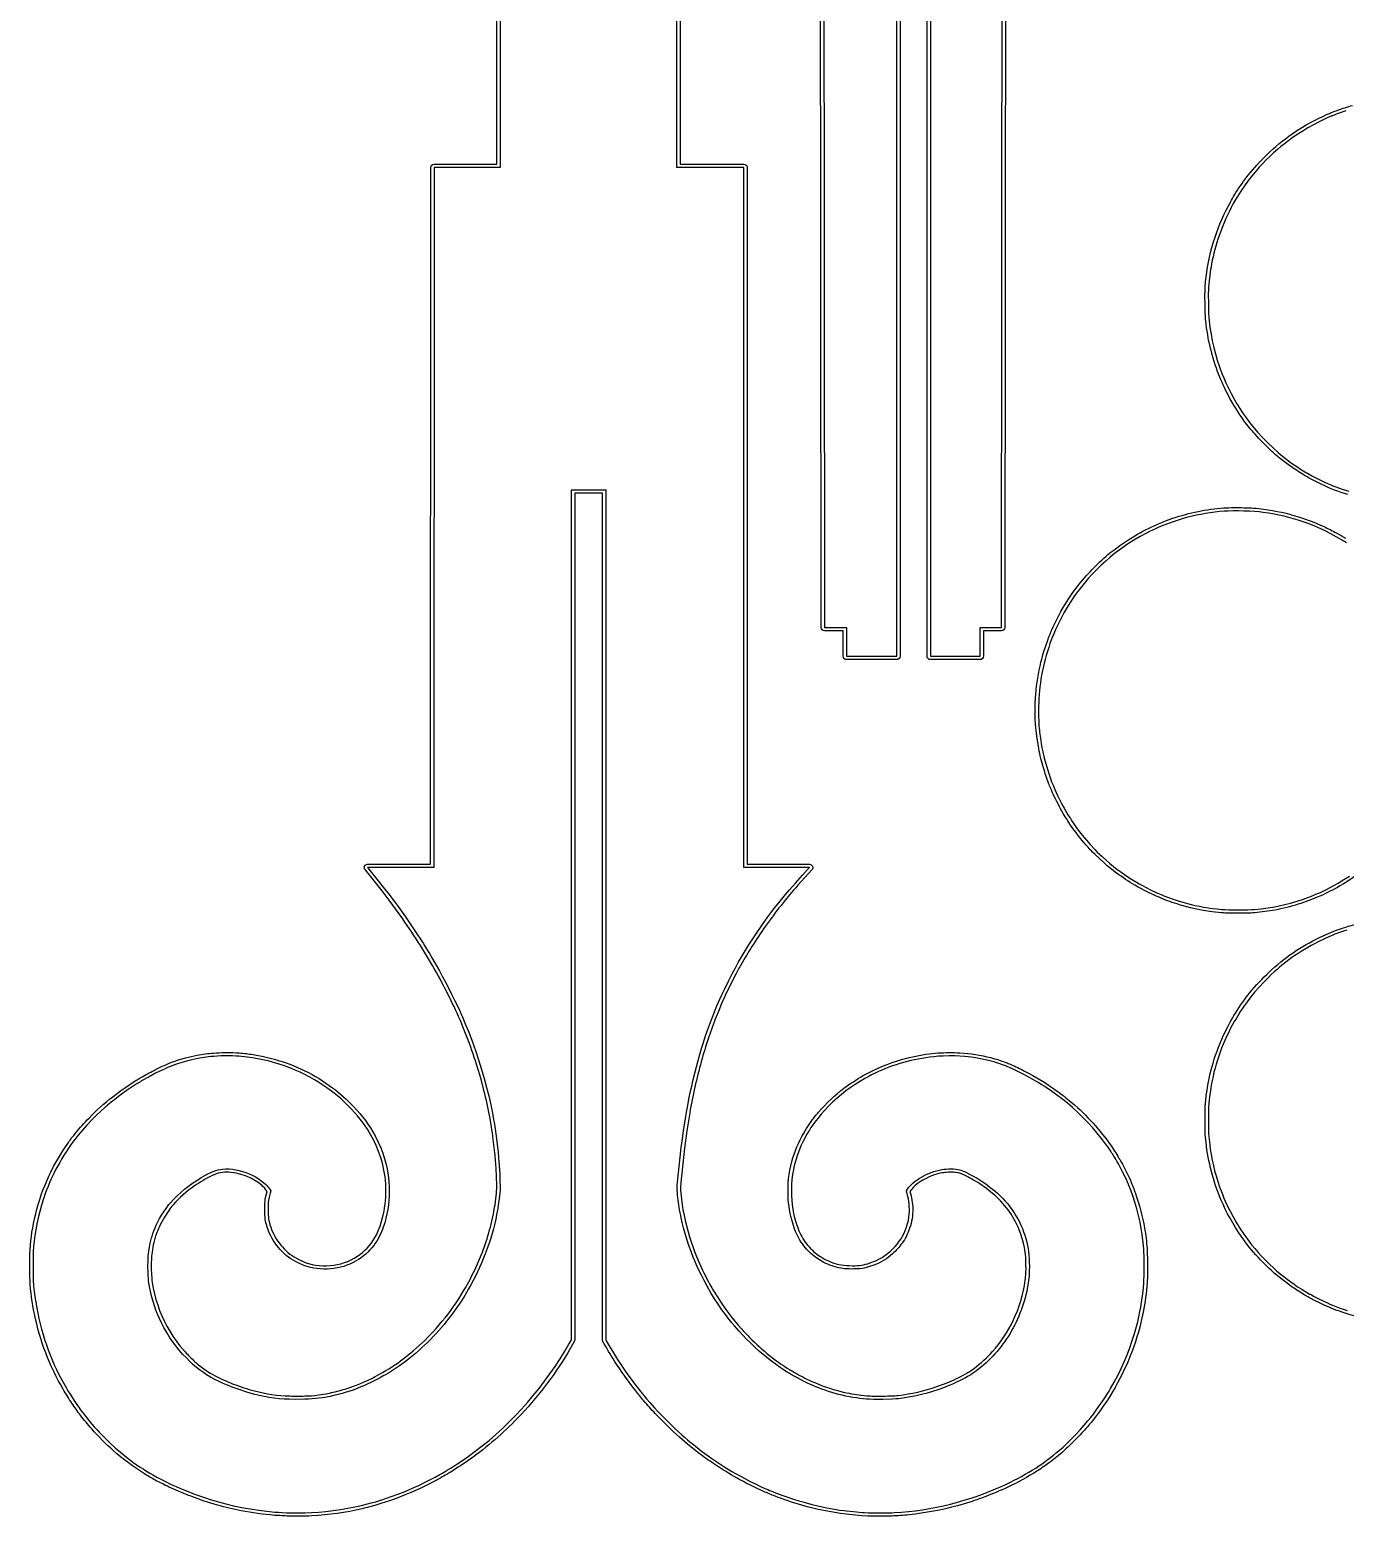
# Model space of a CAD drawing. Extents: x 9 to 989, y 29 to 689.
# Drawn here: x 9.4 to 305.1, y 28.6 to 362.7 of the extents above; entities that cross this region are included whole.
import ezdxf

# ---------------------------------------------------------------- set-up
doc = ezdxf.new("R2010")
doc.units = 0
doc.layers.add('Nível Padrão', color=1, linetype='CONTINUOUS')
doc.layers.add('Preview Toolpath Layer', color=1, linetype='CONTINUOUS')

msp = doc.modelspace()

# ---------------------------------------------------------------- linework, layer by layer
at = {"layer": 'Nível Padrão'}
for points in [[(187.93, 385.73), (188.09, 228.41), (189.97, 228.41), (193.02, 228.41), (193.02, 225.41), (193.02, 221.91), (204.3, 221.91), (204.3, 458.45)], [(211.88, 458.45), (211.88, 221.91), (223.03, 221.91), (223.03, 225.41), (223.03, 228.41), (226.08, 228.41), (227.86, 228.41), (228.02, 385.76)], [(115.18, 408.95), (115.18, 331.78), (107.65, 331.78), (100.31, 331.78), (100.21, 174.47), (100.11, 174.47), (92.74, 174.45), (85.36, 174.43), (85.65, 174.07), (87.45, 171.83), (89.19, 169.66), (90.2, 168.34), (90.8, 167.56), (91.3, 166.88), (92.19, 165.66), (93.09, 164.43), (93.88, 163.32), (94.77, 162.02), (95.98, 160.2), (97.67, 157.68), (97.9, 157.32), (97.99, 157.15), (98.1, 156.95), (98.36, 156.54), (98.96, 155.59), (99.27, 155.08), (99.94, 153.94), (100.8, 152.46), (101.49, 151.24), (102.15, 150.04), (102.82, 148.81), (103.33, 147.81), (104.16, 146.15), (104.99, 144.49), (105.47, 143.48), (105.99, 142.36), (106.38, 141.49), (106.58, 141.01), (107.32, 139.32), (108.08, 137.44), (108.84, 135.43), (109.59, 133.33), (110.31, 131.2), (110.98, 129.07), (111.59, 126.99), (112.12, 125.02), (112.59, 123.1), (113.04, 121.09), (113.42, 119.24), (113.69, 117.78), (113.87, 116.73), (114.04, 115.71), (114.37, 113.42), (114.71, 110.38), (114.82, 109.21), (114.89, 108.26), (114.93, 107.6), (114.97, 107.27), (115.02, 106.65), (115.07, 105.37), (115.12, 103.89), (115.14, 102.71), (115.13, 101.99), (115.09, 101.32), (115.01, 100.54), (114.88, 99.5), (114.74, 98.47), (114.57, 97.44), (114.37, 96.42), (114.15, 95.39), (113.87, 94.12), (113.65, 93.21), (113.36, 92.2), (113.03, 91.11), (112.66, 89.97), (112.25, 88.8), (111.82, 87.62), (111.37, 86.47), (110.91, 85.36), (110.53, 84.51), (110.09, 83.58), (109.6, 82.6), (109.09, 81.6), (108.58, 80.62), (108.07, 79.71), (107.6, 78.89), (107.18, 78.2), (106.46, 77.06), (105.93, 76.26), (104.83, 74.69), (104.27, 73.93), (103.7, 73.19), (103.13, 72.46), (102.54, 71.74), (101.95, 71.04), (101.35, 70.35), (100.74, 69.67), (100.11, 69.01), (99.48, 68.35), (98.83, 67.7), (98.17, 67.07), (97.49, 66.44), (96.81, 65.82), (96.1, 65.21), (95.03, 64.33), (93.77, 63.35), (92.5, 62.43), (91.43, 61.69), (90.02, 60.81), (89.23, 60.34), (89.04, 60.24), (88.65, 60.01), (88.25, 59.78), (87.7, 59.49), (86.35, 58.81), (84.93, 58.15), (84.31, 57.88), (83.81, 57.67), (82.63, 57.2), (82.09, 56.99), (81.38, 56.75), (80.56, 56.5), (79.66, 56.24), (78.72, 55.99), (77.8, 55.77), (76.93, 55.57), (76.15, 55.42), (75.22, 55.26), (74.4, 55.14), (73.63, 55.05), (72.88, 54.98), (72.09, 54.93), (71.24, 54.9), (69.12, 54.88), (67.82, 54.9), (66.61, 54.95), (65.46, 55.03), (64.35, 55.15), (63.24, 55.31), (62.12, 55.52), (60.96, 55.77), (59.72, 56.08), (58.98, 56.28), (58.17, 56.52), (56.47, 57.07), (54.88, 57.64), (54.21, 57.9), (53.67, 58.13), (52.87, 58.48), (52.01, 58.87), (51.01, 59.37), (50.01, 59.91), (49.17, 60.4), (48.43, 60.92), (47.54, 61.56), (46.86, 62.07), (46.5, 62.37), (46.02, 62.81), (45.4, 63.4), (44.61, 64.19), (43.75, 65.08), (42.96, 65.98), (42.21, 66.91), (41.5, 67.86), (40.84, 68.85), (40.19, 69.9), (39.57, 71.02), (38.96, 72.21), (38.54, 73.1), (38.15, 74.02), (37.78, 74.95), (37.44, 75.91), (37.14, 76.88), (36.86, 77.87), (36.62, 78.86), (36.41, 79.85), (36.2, 81.03), (36.13, 81.59), (36.07, 82.15), (36.03, 82.73), (36, 83.35), (35.98, 84.81), (35.99, 86.12), (36.04, 87.16), (36.14, 88.09), (36.3, 89.08), (36.48, 89.97), (36.56, 90.31), (36.79, 91.16), (36.99, 91.83), (37.11, 92.2), (37.33, 92.79), (37.6, 93.46), (37.85, 94.05), (38.21, 94.8), (38.61, 95.53), (39.05, 96.27), (39.55, 97.04), (40.05, 97.79), (40.4, 98.27), (40.7, 98.66), (41.06, 99.09), (41.79, 99.89), (42.55, 100.66), (43.35, 101.4), (44.19, 102.12), (45.07, 102.81), (45.99, 103.47), (46.96, 104.11), (47.96, 104.73), (48.75, 105.18), (49.45, 105.56), (50.09, 105.87), (50.67, 106.12), (51.22, 106.32), (51.74, 106.48), (52.25, 106.58), (52.76, 106.66), (53.47, 106.7), (54.2, 106.69), (54.95, 106.63), (55.7, 106.51), (56.47, 106.35), (57.23, 106.14), (57.98, 105.89), (58.72, 105.6), (59.44, 105.27), (60.13, 104.91), (60.78, 104.52), (61.39, 104.1), (61.96, 103.65), (62.47, 103.18), (62.7, 102.94), (62.92, 102.69), (63.12, 102.44), (63.3, 102.19), (63.6, 101.74), (63.44, 101.21), (63.21, 100.36), (63.13, 99.98), (63.07, 99.6), (63.03, 99.2), (63, 98.75), (62.98, 97.63), (63.01, 96.42), (63.04, 95.94), (63.09, 95.49), (63.17, 95.07), (63.27, 94.63), (63.41, 94.15), (63.58, 93.61), (63.78, 93.06), (63.99, 92.53), (64.24, 92.01), (64.51, 91.5), (64.8, 91), (65.12, 90.51), (65.46, 90.04), (65.82, 89.58), (66.2, 89.14), (66.6, 88.72), (67.02, 88.31), (67.45, 87.93), (67.91, 87.56), (68.38, 87.22), (68.86, 86.9), (69.36, 86.6), (70.01, 86.25), (70.58, 86), (71.32, 85.69), (72.09, 85.44), (72.87, 85.23), (73.67, 85.07), (74.48, 84.97), (75.29, 84.91), (76.11, 84.91), (76.93, 84.95), (77.74, 85.04), (78.55, 85.19), (79.34, 85.38), (80.13, 85.62), (80.89, 85.91), (81.63, 86.24), (82.35, 86.63), (83.05, 87.06), (83.64, 87.48), (84.21, 87.92), (84.74, 88.39), (85.23, 88.88), (85.7, 89.39), (86.14, 89.93), (86.54, 90.5), (86.92, 91.1), (87.27, 91.74), (87.6, 92.4), (87.9, 93.11), (88.17, 93.85), (88.42, 94.62), (88.65, 95.44), (88.86, 96.31), (89.05, 97.21), (89.18, 97.97), (89.29, 98.74), (89.37, 99.5), (89.43, 100.27), (89.47, 101.05), (89.48, 101.82), (89.46, 102.59), (89.42, 103.36), (89.36, 104.14), (89.27, 104.91), (89.16, 105.67), (89.03, 106.44), (88.87, 107.2), (88.68, 107.95), (88.47, 108.7), (88.24, 109.44), (88.04, 110.01), (87.8, 110.63), (87.25, 111.96), (86.65, 113.23), (86.36, 113.78), (86.1, 114.26), (85.77, 114.82), (85.3, 115.6), (84.8, 116.36), (84.26, 117.11), (83.69, 117.86), (83.08, 118.61), (82.41, 119.37), (81.7, 120.13), (80.94, 120.92), (80.14, 121.69), (79.38, 122.41), (78.62, 123.08), (77.85, 123.71), (77.05, 124.32), (76.21, 124.93), (75.31, 125.54), (74.33, 126.18), (73.41, 126.73), (72.36, 127.32), (71.26, 127.9), (70.18, 128.42), (69.06, 128.92), (67.89, 129.4), (66.68, 129.84), (65.45, 130.25), (64.21, 130.62), (62.98, 130.95), (61.78, 131.23), (60.61, 131.46), (59.47, 131.67), (58.27, 131.82), (56.42, 132.01), (55.77, 132.05), (55, 132.08), (54.16, 132.09), (53.28, 132.09), (52.39, 132.07), (51.54, 132.03), (50.77, 131.99), (50.11, 131.93), (48.59, 131.73), (47.17, 131.5), (45.86, 131.24), (44.65, 130.94), (43.87, 130.71), (42.87, 130.4), (41.95, 130.09), (41.39, 129.89), (40.38, 129.46), (39.84, 129.22), (39.18, 128.91), (37.69, 128.18), (36.24, 127.41), (35.63, 127.08), (35.15, 126.8), (34.85, 126.62), (34.7, 126.55), (34.56, 126.47), (34.28, 126.29), (34.01, 126.11), (33.86, 126.04), (33.76, 125.99), (33.58, 125.88), (31.96, 124.81), (31.11, 124.23), (30.24, 123.62), (29.37, 122.98), (28.5, 122.32), (27.67, 121.66), (26.87, 121), (26.12, 120.36), (25.43, 119.74), (24.35, 118.7), (23.28, 117.61), (22.23, 116.5), (21.24, 115.38), (20.31, 114.29), (19.47, 113.23), (18.73, 112.23), (18.11, 111.32), (17.47, 110.33), (17.02, 109.63), (16.57, 108.9), (16.13, 108.15), (15.69, 107.37), (15.3, 106.63), (14.79, 105.63), (14.36, 104.74), (14.17, 104.33), (13.93, 103.76), (13.45, 102.62), (12.97, 101.36), (12.5, 99.99), (12.06, 98.57), (11.65, 97.12), (11.29, 95.68), (10.99, 94.29), (10.75, 92.98), (10.56, 91.73), (10.41, 90.51), (10.28, 89.27), (10.2, 88.05), (10.16, 86.64), (10.15, 84.85), (10.16, 83.06), (10.2, 81.65), (10.28, 80.43), (10.41, 79.19), (10.57, 77.95), (10.75, 76.71), (10.96, 75.48), (11.19, 74.26), (11.46, 73.05), (11.74, 71.85), (12.05, 70.66), (12.39, 69.48), (12.75, 68.31), (13.14, 67.16), (13.55, 66.01), (13.98, 64.88), (14.44, 63.77), (14.93, 62.66), (15.43, 61.58), (15.96, 60.51), (16.67, 59.15), (17.57, 57.54), (17.99, 56.83), (18.46, 56.06), (19.49, 54.47), (20.51, 52.97), (20.99, 52.32), (21.41, 51.76), (22.78, 50.05), (23.36, 49.35), (23.91, 48.72), (24.45, 48.11), (25.01, 47.51), (26.29, 46.21), (27.55, 44.97), (28.64, 43.97), (29.77, 43), (31.17, 41.88), (31.85, 41.35), (32.58, 40.81), (33.33, 40.28), (34.1, 39.75), (34.88, 39.24), (35.64, 38.75), (36.37, 38.31), (37.06, 37.91), (37.95, 37.41), (38.74, 36.99), (39.94, 36.39), (41.04, 35.85), (41.55, 35.62), (42.32, 35.28), (43.32, 34.84), (44.65, 34.3), (46.07, 33.75), (47.36, 33.28), (48.89, 32.74), (49.99, 32.39), (51.85, 31.84), (52.64, 31.61), (53.46, 31.39), (55.22, 30.98), (57.06, 30.6), (58.96, 30.26), (60.87, 29.97), (62.73, 29.73), (64.51, 29.56), (65.35, 29.5), (66.16, 29.46), (67.1, 29.42), (67.51, 29.38), (67.7, 29.37), (68.17, 29.36), (69.68, 29.37), (71.42, 29.4), (72.77, 29.44), (74.36, 29.55), (76, 29.7), (77.65, 29.9), (79.29, 30.13), (80.91, 30.4), (82.47, 30.7), (83.96, 31.03), (85.34, 31.38), (86.18, 31.61), (87.2, 31.89), (88.35, 32.24), (89.59, 32.65), (90.89, 33.11), (92.18, 33.58), (93.43, 34.06), (94.59, 34.54), (95.61, 34.99), (96.27, 35.28), (96.86, 35.55), (98.12, 36.17), (99.52, 36.88), (100.52, 37.41), (101.43, 37.9), (102.02, 38.24), (102.42, 38.48), (102.62, 38.58), (102.76, 38.65), (103.03, 38.83), (103.31, 39.01), (103.45, 39.09), (103.63, 39.19), (104.05, 39.45), (105.38, 40.31), (106.88, 41.31), (107.98, 42.06), (109.57, 43.22), (111.13, 44.43), (112.66, 45.68), (114.17, 46.99), (115.66, 48.34), (117.11, 49.74), (118.53, 51.17), (119.93, 52.65), (121.28, 54.17), (122.61, 55.73), (123.89, 57.32), (125.14, 58.95), (126.35, 60.61), (127.52, 62.29), (128.64, 64.01), (129.72, 65.76), (130.62, 67.28), (130.76, 67.53), (131.18, 68.26), (131.18, 259.35), (131.48, 259.35), (131.98, 259.35), (133.43, 259.35), (135.04, 259.35), (136.64, 259.35), (138.09, 259.35), (138.59, 259.35), (138.59, 259.35), (138.89, 259.35), (138.89, 68.29), (139.01, 68.08), (139.91, 66.52), (140.39, 65.71), (141.05, 64.62), (141.52, 63.87), (142.11, 62.98), (143.51, 60.94), (144.97, 58.91), (145.65, 58.01), (146.23, 57.25), (146.78, 56.56), (147.43, 55.76), (148.04, 55.03), (148.78, 54.19), (149.82, 53.02), (150.55, 52.24), (151.42, 51.34), (152.37, 50.38), (153.35, 49.4), (154.31, 48.47), (155.21, 47.63), (155.98, 46.92), (156.58, 46.4), (157.27, 45.82), (157.82, 45.35), (158.61, 44.71), (160.37, 43.34), (161.19, 42.73), (161.95, 42.17), (162.76, 41.61), (163.63, 41.02), (165.47, 39.82), (167.27, 38.71), (168.08, 38.23), (168.82, 37.82), (170.14, 37.1), (171.39, 36.45), (172.54, 35.88), (173.56, 35.4), (174.69, 34.88), (175.35, 34.6), (175.74, 34.44), (176.39, 34.16), (177.21, 33.84), (179.19, 33.11), (181.31, 32.39), (182.29, 32.08), (183.17, 31.82), (185.02, 31.32), (186.85, 30.88), (188.63, 30.5), (190.34, 30.2), (191.47, 30.02), (192.4, 29.9), (192.99, 29.82), (194.6, 29.66), (196.55, 29.48), (197.07, 29.45), (197.89, 29.42), (200.05, 29.4), (202.28, 29.4), (203.19, 29.41), (203.84, 29.44), (205.41, 29.55), (206.99, 29.69), (208.56, 29.87), (210.13, 30.09), (211.7, 30.35), (213.26, 30.64), (214.81, 30.97), (216.36, 31.34), (217.78, 31.71), (219.7, 32.28), (221.01, 32.67), (221.49, 32.82), (222.15, 33.05), (223.81, 33.67), (225.64, 34.39), (227.28, 35.07), (228.15, 35.45), (229.01, 35.85), (229.87, 36.26), (230.72, 36.69), (231.56, 37.13), (232.39, 37.58), (233.21, 38.04), (234.01, 38.51), (234.79, 38.98), (235.55, 39.46), (236.29, 39.95), (237, 40.43), (237.69, 40.92), (238.34, 41.41), (238.96, 41.9), (239.55, 42.38), (240.24, 42.94), (240.89, 43.46), (241.69, 44.16), (242.59, 45.02), (243.56, 45.98), (244.56, 47), (245.55, 48.04), (246.47, 49.07), (247.3, 50.04), (247.87, 50.74), (248.51, 51.57), (249.18, 52.47), (249.85, 53.42), (250.51, 54.36), (251.12, 55.25), (251.64, 56.06), (252.05, 56.74), (252.38, 57.3), (253.22, 58.79), (254.01, 60.29), (254.75, 61.81), (255.45, 63.36), (256.1, 64.92), (256.7, 66.49), (257.25, 68.09), (257.75, 69.69), (258.2, 71.28), (258.48, 72.35), (258.72, 73.42), (258.99, 74.67), (259.16, 75.58), (259.29, 76.3), (259.43, 77.22), (259.6, 78.58), (259.76, 79.99), (259.85, 81.08), (259.88, 81.75), (259.9, 82.68), (259.92, 84.94), (259.9, 87.18), (259.88, 88.07), (259.85, 88.7), (259.72, 90.07), (259.49, 91.96), (259.28, 93.28), (259, 94.72), (258.65, 96.22), (258.26, 97.74), (257.83, 99.22), (257.39, 100.62), (256.93, 101.89), (256.7, 102.46), (256.48, 102.98), (256.32, 103.38), (256.29, 103.48), (256.22, 103.68), (255.94, 104.29), (255.07, 106.04), (254.16, 107.8), (253.82, 108.41), (253.63, 108.7), (253.56, 108.79), (253.53, 108.88), (253.4, 109.12), (253.1, 109.59), (252.8, 110.05), (252.68, 110.26), (252.61, 110.38), (252.42, 110.67), (251.81, 111.57), (251.04, 112.63), (250.35, 113.56), (249.4, 114.75), (248.37, 115.94), (247.29, 117.12), (246.16, 118.28), (245, 119.4), (243.8, 120.48), (242.59, 121.51), (241.38, 122.48), (239.73, 123.72), (239.12, 124.15), (238.58, 124.52), (237.99, 124.92), (237.57, 125.19), (236.92, 125.6), (236.07, 126.13), (235.04, 126.73), (233.89, 127.37), (232.7, 128.01), (231.55, 128.6), (230.51, 129.11), (229.65, 129.5), (229.32, 129.63), (229.06, 129.72), (228.88, 129.78), (228.76, 129.85), (228.61, 129.91), (228.29, 130.03), (227.3, 130.36), (226.16, 130.72), (225.25, 130.98), (224.29, 131.21), (223.13, 131.45), (221.99, 131.66), (221.1, 131.79), (219.65, 131.95), (218.47, 132.04), (217.41, 132.08), (216.06, 132.09), (214.73, 132.06), (213.73, 132.01), (212.62, 131.9), (211.71, 131.8), (210.86, 131.68), (209.96, 131.54), (209.12, 131.39), (208.28, 131.22), (207.45, 131.03), (206.63, 130.82), (205.81, 130.6), (204.99, 130.36), (204.18, 130.11), (203.37, 129.83), (202.57, 129.54), (201.78, 129.23), (200.99, 128.9), (200.21, 128.56), (199.43, 128.2), (198.66, 127.82), (197.9, 127.42), (197.14, 127.01), (196.14, 126.42), (194.97, 125.67), (193.83, 124.9), (192.89, 124.22), (191.91, 123.44), (190.93, 122.61), (189.98, 121.73), (189.05, 120.83), (188.16, 119.91), (187.32, 118.98), (186.54, 118.04), (185.82, 117.11), (185.46, 116.6), (185.03, 115.96), (184.67, 115.41), (184.52, 115.15), (184.49, 115.07), (184.41, 114.95), (184.26, 114.74), (184.06, 114.4), (183.63, 113.6), (183.23, 112.81), (182.86, 112.02), (182.52, 111.24), (182.21, 110.46), (181.93, 109.69), (181.67, 108.91), (181.45, 108.14), (181.25, 107.36), (181.08, 106.57), (180.94, 105.78), (180.83, 104.98), (180.74, 104.18), (180.67, 103.36), (180.64, 102.53), (180.62, 101.69), (180.64, 100.66), (180.7, 99.65), (180.8, 98.66), (180.95, 97.67), (181.13, 96.69), (181.36, 95.71), (181.64, 94.71), (181.97, 93.69), (182.14, 93.22), (182.32, 92.77), (182.51, 92.32), (182.73, 91.89), (182.95, 91.46), (183.19, 91.05), (183.45, 90.65), (183.72, 90.26), (184, 89.87), (184.3, 89.5), (184.61, 89.15), (184.93, 88.8), (185.27, 88.47), (185.62, 88.14), (185.99, 87.83), (186.36, 87.54), (186.87, 87.16), (187.12, 87.01), (187.2, 86.97), (187.31, 86.89), (187.44, 86.79), (187.65, 86.67), (188.24, 86.35), (188.94, 86.02), (189.57, 85.75), (190.16, 85.54), (190.72, 85.36), (191.27, 85.22), (191.82, 85.11), (192.39, 85.03), (192.99, 84.98), (193.63, 84.95), (194.34, 84.94), (194.96, 84.94), (195.49, 84.96), (195.96, 85), (196.4, 85.06), (196.83, 85.14), (197.29, 85.25), (197.79, 85.39), (198.37, 85.58), (199.1, 85.84), (199.79, 86.12), (200.44, 86.44), (201.06, 86.8), (201.66, 87.19), (202.24, 87.64), (202.82, 88.14), (203.41, 88.7), (203.96, 89.27), (204.45, 89.84), (204.89, 90.42), (205.29, 91), (205.64, 91.6), (205.96, 92.23), (206.24, 92.88), (206.49, 93.57), (206.75, 94.4), (206.92, 95.08), (207.04, 95.76), (207.12, 96.58), (207.15, 97.13), (207.16, 97.69), (207.14, 98.26), (207.1, 98.83), (207.03, 99.4), (206.93, 99.96), (206.82, 100.51), (206.68, 101.05), (206.48, 101.75), (206.72, 102.11), (206.99, 102.49), (207.3, 102.86), (207.65, 103.22), (208.04, 103.57), (208.46, 103.92), (208.9, 104.25), (209.38, 104.56), (209.88, 104.86), (210.4, 105.15), (210.94, 105.41), (211.5, 105.66), (212.07, 105.89), (212.65, 106.09), (213.24, 106.26), (213.83, 106.42), (214.43, 106.54), (214.9, 106.61), (215.42, 106.65), (215.97, 106.68), (216.53, 106.68), (217.08, 106.67), (217.59, 106.63), (218.04, 106.57), (218.42, 106.49), (218.74, 106.39), (219.11, 106.26), (219.52, 106.08), (219.99, 105.87), (221.07, 105.31), (222.39, 104.58), (222.82, 104.32), (223.29, 104.02), (224.31, 103.32), (225.35, 102.54), (226.34, 101.75), (226.97, 101.2), (227.58, 100.63), (228.16, 100.04), (228.72, 99.43), (229.25, 98.81), (229.76, 98.17), (230.24, 97.52), (230.69, 96.85), (231.12, 96.16), (231.52, 95.47), (231.89, 94.76), (232.23, 94.03), (232.55, 93.3), (232.84, 92.55), (233.09, 91.79), (233.32, 91.03), (233.53, 90.25), (233.7, 89.5), (233.83, 88.77), (233.94, 88.05), (234.02, 87.31), (234.08, 86.54), (234.11, 85.72), (234.12, 84.85), (234.1, 83.61), (234.05, 82.56), (233.95, 81.58), (233.79, 80.53), (233.66, 79.81), (233.52, 79.1), (233.35, 78.39), (233.17, 77.69), (232.97, 76.99), (232.76, 76.3), (232.53, 75.61), (232.29, 74.93), (232.02, 74.25), (231.75, 73.58), (231.46, 72.92), (231.15, 72.26), (230.83, 71.62), (230.49, 70.98), (230.14, 70.35), (229.78, 69.73), (229.4, 69.11), (229.01, 68.51), (228.61, 67.92), (228.19, 67.34), (227.76, 66.77), (227.32, 66.21), (226.86, 65.66), (226.39, 65.12), (225.91, 64.6), (225.42, 64.09), (224.92, 63.59), (224.41, 63.11), (223.88, 62.63), (223.35, 62.18), (222.8, 61.74), (222.24, 61.31), (221.36, 60.7), (220.97, 60.44), (220.79, 60.34), (220.66, 60.27), (220.39, 60.1), (220.15, 59.95), (219.76, 59.73), (218.71, 59.2), (217.62, 58.66), (216.82, 58.31), (216.44, 58.15), (216.23, 58.05), (216.1, 57.98), (215.89, 57.9), (214.83, 57.5), (213.58, 57.05), (212.35, 56.64), (211.12, 56.28), (209.9, 55.96), (208.65, 55.68), (207.38, 55.43), (206.08, 55.22), (204.72, 55.03), (204.1, 54.98), (203.27, 54.93), (201.21, 54.88), (199.1, 54.88), (198.21, 54.9), (197.52, 54.94), (196.78, 55.01), (196.02, 55.1), (195.24, 55.2), (194.46, 55.33), (193.66, 55.48), (192.87, 55.64), (192.07, 55.82), (191.28, 56.02), (190.49, 56.22), (189.72, 56.45), (188.96, 56.68), (188.21, 56.93), (187.49, 57.19), (186.79, 57.45), (186.11, 57.73), (185.47, 58.01), (185.14, 58.16), (184.96, 58.22), (184.79, 58.29), (184.4, 58.48), (183.21, 59.07), (181.98, 59.71), (181.24, 60.11), (180.98, 60.27), (180.84, 60.34), (180.69, 60.41), (180.42, 60.59), (180.14, 60.77), (180, 60.85), (179.79, 60.96), (179.34, 61.25), (178.59, 61.73), (178.08, 62.08), (177.27, 62.65), (175.86, 63.68), (174.66, 64.64), (173.47, 65.66), (172.32, 66.69), (171.25, 67.71), (170.56, 68.4), (169.68, 69.33), (168.85, 70.22), (168.34, 70.79), (167.84, 71.38), (167.22, 72.12), (166.66, 72.83), (165.81, 73.94), (165, 75.04), (164.17, 76.25), (163.35, 77.52), (162.54, 78.84), (161.66, 80.33), (161.14, 81.29), (160.39, 82.8), (159.62, 84.4), (159.05, 85.65), (158.56, 86.87), (158.06, 88.16), (157.59, 89.51), (157.14, 90.86), (156.74, 92.19), (156.38, 93.46), (156.08, 94.64), (155.86, 95.69), (155.74, 96.24), (155.63, 96.79), (155.5, 97.5), (155.25, 99.15), (155.05, 100.76), (154.99, 101.42), (154.95, 101.91), (154.95, 102.42), (154.98, 103.04), (155.03, 103.71), (155.1, 104.36), (155.18, 105.13), (155.38, 107.2), (155.61, 109.32), (155.86, 111.48), (156.12, 113.42), (156.38, 115.33), (156.8, 117.95), (157.04, 119.43), (157.31, 120.91), (157.6, 122.38), (157.9, 123.85), (158.22, 125.31), (158.55, 126.76), (158.9, 128.2), (159.26, 129.62), (159.64, 131.02), (160.03, 132.4), (160.43, 133.75), (160.85, 135.08), (161.27, 136.37), (161.7, 137.64), (162.14, 138.86), (162.6, 140.05), (163.01, 141.15), (163.35, 142), (163.9, 143.31), (164.56, 144.84), (165.05, 145.94), (165.59, 147.05), (166.49, 148.89), (167.41, 150.7), (167.96, 151.75), (168.69, 153.05), (169.81, 154.96), (171.08, 157.07), (172.56, 159.31), (174.13, 161.64), (175.35, 163.32), (176.71, 165.12), (178.07, 166.85), (179.32, 168.37), (180.25, 169.48), (181.53, 170.95), (183.12, 172.72), (184.28, 173.99), (184.68, 174.43), (177.32, 174.45), (169.96, 174.47), (169.96, 253.12), (169.96, 331.78), (162.42, 331.78), (154.89, 331.78), (154.89, 408.95)], [(305.26, 344.49), (303.74, 343.97), (303.12, 343.74), (302.63, 343.53), (302.42, 343.45), (302.3, 343.41), (302.14, 343.36), (301.88, 343.24), (301.62, 343.13), (301.47, 343.08), (301.26, 342.99), (300.81, 342.78), (299.43, 342.1), (297.89, 341.31), (296.76, 340.7), (295.58, 339.98), (294.32, 339.17), (293.13, 338.36), (292.16, 337.65), (291.39, 337.06), (290.68, 336.5), (289.89, 335.82), (289.04, 335.06), (288.17, 334.24), (287.32, 333.41), (286.52, 332.59), (285.8, 331.83), (285.2, 331.14), (284.31, 330.08), (284, 329.71), (283.61, 329.2), (282.67, 327.91), (281.7, 326.49), (281.26, 325.83), (280.89, 325.24), (280.42, 324.45), (279.97, 323.65), (279.51, 322.79), (279.01, 321.82), (278.66, 321.09), (278.32, 320.35), (277.98, 319.59), (277.66, 318.83), (277.36, 318.06), (277.06, 317.28), (276.52, 315.7), (276.27, 314.91), (276.03, 314.11), (275.81, 313.32), (275.61, 312.52), (275.42, 311.73), (275.25, 310.94), (275.1, 310.15), (274.96, 309.37), (274.87, 308.82), (274.69, 307.61), (274.54, 306.28), (274.41, 304.89), (274.38, 304.25), (274.36, 303.37), (274.37, 301.17), (274.43, 298.96), (274.47, 298.06), (274.53, 297.39), (274.73, 295.81), (274.97, 294.28), (275.25, 292.79), (275.58, 291.33), (275.95, 289.89), (276.38, 288.44), (276.86, 286.98), (277.41, 285.48), (277.82, 284.47), (278.31, 283.36), (278.87, 282.2), (279.48, 281.01), (280.12, 279.83), (280.78, 278.69), (281.43, 277.62), (282.07, 276.66), (282.7, 275.73), (283.06, 275.23), (283.46, 274.69), (283.91, 274.12), (284.39, 273.53), (285.44, 272.32), (286.57, 271.08), (287.74, 269.87), (288.91, 268.74), (290.03, 267.73), (290.56, 267.28), (291.06, 266.87), (293.09, 265.35), (294, 264.73), (295.09, 264), (296.03, 263.4), (296.46, 263.15), (296.65, 263.05), (297.04, 262.82), (297.79, 262.41), (298.97, 261.8), (300.17, 261.21), (301, 260.82), (301.72, 260.51), (302.35, 260.25), (303.02, 259.98), (304.44, 259.47), (305.94, 258.99)], [(305.45, 247.4), (304.97, 247.71), (304.82, 247.79), (304.74, 247.82), (304.67, 247.86), (304.56, 247.94), (304.29, 248.12), (303.81, 248.41), (302.43, 249.17), (300.89, 249.97), (300.2, 250.31), (299.64, 250.57), (298.32, 251.14), (297.39, 251.53), (296.59, 251.83), (295.66, 252.15), (294.58, 252.51), (293.52, 252.83), (292.46, 253.13), (291.38, 253.39), (290.28, 253.63), (289.14, 253.86), (287.95, 254.06), (286.69, 254.25), (285.79, 254.36), (284.74, 254.45), (283.58, 254.52), (282.35, 254.56), (281.13, 254.59), (279.94, 254.59), (278.85, 254.56), (277.91, 254.51), (276.85, 254.42), (275.8, 254.3), (274.75, 254.16), (273.72, 254), (272.7, 253.82), (271.69, 253.62), (270.69, 253.4), (269.71, 253.16), (268.25, 252.74), (266.66, 252.23), (265.2, 251.72), (264.6, 251.49), (264.12, 251.29), (263.11, 250.87), (262.47, 250.59), (261.81, 250.29), (261.13, 249.96), (260.44, 249.6), (259.03, 248.83), (257.61, 247.98), (256.19, 247.08), (254.82, 246.13), (253.5, 245.17), (252.88, 244.68), (252.28, 244.19), (251.28, 243.33), (250.28, 242.41), (249.29, 241.44), (248.32, 240.42), (247.36, 239.37), (246.43, 238.28), (245.54, 237.17), (244.68, 236.05), (243.98, 235.05), (243.27, 233.97), (242.57, 232.83), (241.89, 231.65), (241.24, 230.45), (240.64, 229.25), (240.09, 228.08), (239.61, 226.95), (239.27, 226.11), (239.03, 225.5), (238.76, 224.76), (238.48, 223.92), (238.19, 223.02), (237.92, 222.11), (237.67, 221.21), (237.45, 220.39), (237.29, 219.67), (236.95, 218.04), (236.74, 216.83), (236.61, 215.94), (236.49, 215.07), (236.4, 214.2), (236.32, 213.32), (236.26, 212.44), (236.22, 211.54), (236.19, 210.62), (236.18, 209.68), (236.2, 208.5), (236.24, 207.21), (236.29, 206.15), (236.32, 205.81), (236.34, 205.67), (236.38, 205.42), (236.43, 204.9), (236.48, 204.35), (236.52, 204.05), (236.6, 203.5), (236.79, 202.31), (236.96, 201.3), (237.12, 200.46), (237.37, 199.42), (237.67, 198.26), (238.02, 197.03), (238.4, 195.81), (238.77, 194.67), (239.13, 193.69), (239.44, 192.92), (239.83, 191.98), (240.15, 191.28), (240.54, 190.45), (240.98, 189.56), (241.46, 188.65), (241.93, 187.76), (242.39, 186.95), (242.8, 186.27), (243.13, 185.75), (243.34, 185.45), (243.42, 185.3), (243.61, 184.99), (244.44, 183.78), (245.11, 182.86), (246, 181.72), (246.95, 180.58), (247.78, 179.62), (248.85, 178.45), (249.4, 177.9), (250.41, 176.96), (251.46, 176), (252.12, 175.42), (253.05, 174.68), (253.88, 174.01), (254.21, 173.75), (254.66, 173.43), (255.8, 172.65), (257.06, 171.82), (258.2, 171.11), (258.79, 170.77), (259.53, 170.38), (261.22, 169.52), (262.95, 168.7), (263.72, 168.36), (264.38, 168.08), (265.43, 167.69), (266.68, 167.24), (267.83, 166.86), (268.61, 166.63), (269.67, 166.34), (270.53, 166.12), (271.42, 165.92), (272.35, 165.73), (273.31, 165.55), (274.29, 165.39), (275.31, 165.25), (276.35, 165.12), (277.42, 165.01), (278.07, 164.96), (278.95, 164.93), (281.07, 164.91), (283.19, 164.93), (284.06, 164.96), (284.7, 165), (286.26, 165.18), (287.83, 165.39), (289.24, 165.62), (290.29, 165.82), (291.56, 166.12), (292.81, 166.44), (294.35, 166.89), (295.78, 167.35), (296.34, 167.54), (296.72, 167.69), (297.57, 168.03), (298.51, 168.42), (298.78, 168.53), (298.92, 168.57), (299.12, 168.65), (299.56, 168.85), (300.89, 169.52), (302.39, 170.3), (303.54, 170.93), (304.85, 171.72), (306.09, 172.51)], [(305.47, 160.34), (304.5, 160.02), (303.6, 159.72), (302.83, 159.43), (302.22, 159.18), (301.63, 158.92), (300.46, 158.41), (299.05, 157.72), (298.26, 157.31), (297.48, 156.9), (296.72, 156.47), (295.98, 156.04), (295.25, 155.59), (294.53, 155.14), (293.83, 154.67), (293.14, 154.18), (292.46, 153.68), (291.78, 153.17), (291.12, 152.64), (290.46, 152.1), (289.81, 151.54), (289.17, 150.96), (288.52, 150.36), (287.89, 149.74), (286.78, 148.62), (285.76, 147.54), (284.82, 146.47), (283.93, 145.39), (283.09, 144.28), (282.27, 143.13), (281.47, 141.9), (280.66, 140.59), (280.19, 139.79), (279.73, 138.97), (279.29, 138.14), (278.87, 137.29), (278.46, 136.44), (278.07, 135.57), (277.7, 134.7), (277.35, 133.82), (277.02, 132.93), (276.7, 132.03), (276.4, 131.13), (276.12, 130.23), (275.87, 129.32), (275.63, 128.4), (275.41, 127.49), (275.21, 126.57), (275.01, 125.49), (274.81, 124.21), (274.64, 122.98), (274.54, 122.05), (274.49, 121.51), (274.44, 121.16), (274.41, 120.8), (274.39, 120.1), (274.37, 118.06), (274.37, 115.94), (274.39, 115.11), (274.41, 114.6), (274.59, 112.74), (274.67, 112.03), (274.8, 111.14), (275, 109.9), (275.23, 108.69), (275.49, 107.49), (275.78, 106.29), (276.12, 105.1), (276.49, 103.88), (276.9, 102.65), (277.36, 101.38), (277.6, 100.76), (277.87, 100.11), (278.48, 98.75), (279.18, 97.35), (279.93, 95.94), (280.72, 94.56), (281.54, 93.24), (282.35, 92.01), (282.76, 91.44), (283.15, 90.91), (283.7, 90.17), (284.16, 89.57), (284.8, 88.8), (285.57, 87.93), (286.42, 87.01), (287.31, 86.08), (288.19, 85.21), (289.01, 84.42), (289.72, 83.79), (290.54, 83.11), (291.34, 82.47), (292.12, 81.87), (292.89, 81.29), (293.67, 80.75), (294.44, 80.22), (295.23, 79.71), (296.04, 79.21), (296.8, 78.76), (297.14, 78.57), (297.28, 78.51), (297.55, 78.35), (298.16, 78.02), (299.17, 77.49), (300.14, 77.01), (300.61, 76.8), (301.18, 76.55), (301.69, 76.32), (302.28, 76.08), (303.79, 75.5), (304.68, 75.18), (305.57, 74.89)]]:
    msp.add_lwpolyline(points, dxfattribs=at)
at = {"layer": 'Preview Toolpath Layer'}
for points in [[(155.64, 489.09), (155.64, 332.53), (169.96, 332.53, -0.414214), (170.71, 331.78), (170.71, 175.22), (184.68, 175.18, -0.651258), (185.23, 173.92), (182.09, 170.46, 0.026217), (174.75, 161.21, 0.005755), (171.72, 156.67, 0.007316), (169.34, 152.67, 0.016419), (168.07, 150.35), (166.26, 146.72, 0.011648), (165.25, 144.53, 0.022899), (161.98, 136.14, 0.013465), (160.36, 130.82, 0.023878), (157.78, 119.3), (157.12, 115.22), (156.61, 111.38), (156.36, 109.23), (155.78, 103.64), (155.7, 102.4), (155.7, 101.93, 0.019962), (156, 99.25, 0.011658), (156.36, 96.93), (156.81, 94.81, 0.039642), (159.74, 85.95, 0.019051), (162.31, 80.69, 0.006577), (163.98, 77.92, 0.042281), (169.41, 70.72, 0.009437), (171.77, 68.24, 0.02669), (176.31, 64.28, 0.022536), (180.17, 61.61, -0.037887), (181.07, 61.06), (181.3, 60.95, 0.019176), (185.1, 58.98, -0.008774), (187.06, 58.15, 0.040593), (193.02, 56.37, 0.032635), (197.57, 55.69, 0.014815), (199.11, 55.63, 0.012538), (203.24, 55.68, 0.017754), (204.63, 55.78, 0.054482), (213.33, 57.76), (215.62, 58.6, 0.022417), (219.77, 60.6, -0.026748), (220.58, 61.08), (221.8, 61.92, 0.050167), (225.83, 65.62, 0.070035), (230.47, 72.59, 0.079382), (233.21, 81.67, 0.033629), (233.37, 84.85, 0.100514), (231.86, 93.02, 0.121875), (225.86, 101.17, 0.040153), (222.02, 103.93, 0.017281), (219.66, 105.19), (218.84, 105.56), (218.23, 105.77, 0.048604), (217.04, 105.92, 0.028488), (215.47, 105.91, 0.027909), (214.56, 105.8, 0.11688), (208.92, 103.32, 0.08397), (207.29, 101.62, -0.072723), (207.91, 97.72, -0.08949), (207.2, 93.34, -0.077753), (205.51, 89.99, -0.050827), (203.34, 87.6, -0.096551), (199.39, 85.14, -0.022924), (197.49, 84.53, -0.055054), (195.54, 84.22, -0.018854), (193.62, 84.2, -0.035648), (191.71, 84.37, -0.075249), (187.92, 85.68, -0.028943), (186.47, 86.53, -0.067689), (183.71, 89.03, -0.074734), (181.62, 92.49, -0.026313), (180.93, 94.48, -0.064633), (179.89, 100.61, -0.07577), (180.72, 108.32, -0.061334), (183.4, 114.75), (184.02, 115.78, -0.013885), (185.2, 117.54, -0.019591), (186.75, 119.46, -0.049571), (192.43, 124.81, -0.029046), (196.76, 127.65, -0.058744), (205.61, 131.33, -0.037105), (211.62, 132.55), (213.66, 132.75, -0.027058), (218.5, 132.79, -0.047029), (225.42, 131.71, -0.017637), (228.87, 130.62, 0.035176), (229.93, 130.19, -0.018589), (233.04, 128.68, -0.035928), (240.17, 124.33, -0.013569), (243.06, 122.1), (244.29, 121.06, -0.065861), (253.05, 111.08, 0.007907), (254.03, 109.52, 0.05353), (254.45, 108.82), (254.81, 108.16, -0.011156), (256.61, 104.62, -0.037171), (257.03, 103.62, -0.021944), (258.09, 100.87, -0.035249), (260.02, 93.43, -0.022952), (260.6, 88.77), (260.63, 88.09, -0.009439), (260.65, 82.66), (260.6, 81.05, -0.029269), (259.72, 74.51), (259.21, 72.18, -0.077972), (252.27, 55.65, -0.02228), (248.47, 50.28, -0.024799), (245.11, 46.49, -0.023354), (241.39, 42.9), (238.79, 40.81, -0.019898), (235.95, 38.83, -0.032346), (229.32, 35.17, -0.019299), (224.08, 32.97, -0.015916), (221.24, 31.96), (217.99, 30.99, -0.04038), (207.07, 28.95, -0.019541), (203.2, 28.66, -0.009012), (197.87, 28.67), (196.48, 28.73), (192.92, 29.07, -0.039276), (182.95, 31.1, -0.019233), (176.95, 33.13, -0.012958), (174.37, 34.2), (172.22, 35.2, -0.012156), (168.45, 37.16, -0.019596), (163.21, 40.4, -0.016971), (159.91, 42.75), (157.33, 44.78), (155.48, 46.37, -0.017989), (150.01, 51.72, -0.010361), (147.47, 54.54, -0.011593), (145.64, 56.79, -0.02068), (140.89, 63.46, -0.015185), (138.24, 67.93, -0.127742), (138.14, 68.29), (138.14, 258.6), (138.14, 258.6), (131.93, 258.6), (131.93, 68.26, -0.13121), (131.83, 67.89), (130.36, 65.38, -0.056524), (119.08, 50.66, -0.046493), (108.43, 41.46, -0.010069), (104.03, 38.55, 0.037969), (103.17, 38.03, 0.021284), (101.79, 37.24), (99.86, 36.22), (97.17, 34.86), (94.89, 33.85, -0.026889), (87.41, 31.17, -0.006296), (84.14, 30.3, -0.043197), (72.82, 28.69, -0.012343), (67.69, 28.62, 0.006723), (64.46, 28.82, -0.026803), (56.93, 29.86, -0.0238), (51.63, 31.12), (48.64, 32.03), (45.81, 33.05, -0.008218), (43.03, 34.15), (40.73, 35.17, -0.008495), (37.6, 36.74, -0.011609), (35.23, 38.12, -0.040449), (28.15, 43.39, -0.026637), (23.34, 48.23, -0.013207), (20.82, 51.3, -0.018905), (18.87, 54.05, -0.015978), (16.93, 57.16, -0.082695), (10.46, 74.1, -0.036854), (9.46, 81.6, -0.013002), (9.41, 86.64, -0.04541), (10.25, 94.42, -0.043213), (12.76, 102.92), (13.67, 105.05, -0.009977), (15.03, 107.74, -0.018435), (16.84, 110.74), (18.1, 112.65, -0.017552), (19.72, 114.75, -0.019199), (22.73, 118.12, -0.038541), (28.05, 122.92), (29.8, 124.23), (30.69, 124.86), (33.35, 126.62), (33.53, 126.71, -0.041897), (34.5, 127.28, -0.018134), (37.35, 128.84, -0.022969), (41.1, 130.58, -0.015129), (42.65, 131.11), (44.44, 131.66, -0.021596), (47.02, 132.24, -0.024006), (50.73, 132.74, -0.02712), (55.8, 132.8), (56.47, 132.75, -0.011448), (59.61, 132.41), (61.92, 131.97, -0.016498), (64.4, 131.35, -0.091989), (77.49, 124.93, -0.042731), (82.24, 120.66, -0.068446), (87.02, 114.15, -0.037898), (88.95, 109.69, -0.16255), (88.89, 93.62, -0.079206), (86.75, 89.5, -0.098943), (82.75, 85.99, -0.109766), (77.01, 84.21, -0.111553), (71.04, 85), (69.72, 85.56, -0.186782), (63.08, 92.78, -0.024292), (62.55, 94.42, -0.056434), (62.26, 96.37, -0.016995), (62.25, 98.79), (62.32, 99.68, -0.026571), (62.48, 100.51), (62.78, 101.62, 0.074625), (61.47, 103.08, 0.07485), (58.43, 104.91, 0.086123), (54.16, 105.94, 0.131159), (50.4, 105.19, 0.038771), (46.42, 102.86, 0.063463), (41.63, 98.59, 0.034043), (40.67, 97.36), (39.68, 95.87, 0.033531), (38.54, 93.74, 0.017744), (37.82, 91.95), (37.71, 91.61), (37.29, 90.13, 0.022222), (36.89, 87.99), (36.79, 87.1, 0.022875), (36.75, 83.38, 0.029366), (36.94, 81.14, 0.086339), (40.23, 71.37, 0.065367), (44.31, 65.59, 0.015603), (46.53, 63.36, 0.025523), (47.33, 62.66), (48.86, 61.53, 0.037114), (50.38, 60.57, 0.035643), (55.14, 58.34, 0.023916), (59.91, 56.8, 0.061148), (67.84, 55.65, 0.010501), (71.22, 55.65, 0.030272), (74.29, 55.88), (76.02, 56.16, 0.014178), (77.63, 56.5, 0.018689), (81.15, 57.47), (81.83, 57.7, 0.014594), (84.62, 58.84, 0.040985), (91.01, 62.32, 0.028062), (95.62, 65.78, 0.033764), (100.79, 70.85, 0.037334), (105.83, 77.47), (106.95, 79.27, 0.023429), (109.85, 84.82, 0.021021), (111.54, 89.05, 0.029078), (113.14, 94.29), (113.64, 96.56, 0.011442), (114, 98.58), (114.27, 100.63, 0.033012), (114.39, 102.71, 0.010111), (114.27, 106.61, 0.001779), (113.96, 110.31), (113.62, 113.33, 0.014883), (112.69, 119.1, 0.030472), (109.6, 130.97, 0.031899), (104.79, 143.16, 0.006716), (102.15, 148.46, 0.011575), (98.62, 154.69), (97.47, 156.55), (97.25, 156.94, 0.003519), (93.26, 162.89), (92.48, 163.99), (90.2, 167.11), (88.6, 169.2), (84.78, 173.96, -0.627827), (85.36, 175.18), (99.46, 175.22), (99.56, 331.78, -0.414028), (100.31, 332.53), (114.43, 332.53), (114.43, 486.12)], [(205.05, 457.7), (205.05, 221.91, -0.414214), (204.3, 221.16), (193.02, 221.16, -0.414214), (192.27, 221.91), (192.27, 227.66), (188.09, 227.66, -0.413916), (187.34, 228.41), (187.18, 384.98)], [(228.77, 385.01), (228.61, 228.41, -0.413915), (227.86, 227.66), (223.78, 227.66), (223.78, 221.91, -0.414214), (223.03, 221.16), (211.88, 221.16, -0.414214), (211.13, 221.91), (211.13, 457.7)], [(305.73, 258.27, -0.038711), (299.84, 260.53), (297.45, 261.74, -0.010054), (295.65, 262.75, -0.009153), (292.67, 264.73), (290.59, 266.29, -0.02267), (288.4, 268.19, -0.021574), (284.89, 271.81, -0.024114), (282.45, 274.79, -0.035677), (278.82, 280.65, -0.029498), (276.71, 285.2, -0.064991), (273.78, 297.3, -0.016152), (273.68, 298.92, -0.01137), (273.61, 303.36, -0.016672), (273.66, 304.93, -0.097781), (278.35, 322.16), (279.31, 324, -0.012008), (280.25, 325.64, -0.020434), (283.01, 329.66), (283.74, 330.57), (285.24, 332.32, -0.032476), (290.22, 337.09, -0.037659), (296.37, 341.34, -0.016519), (300.95, 343.67, 0.032272), (301.84, 344.04), (302.08, 344.13, -0.011825), (303.47, 344.67, -0.015919), (306.74, 345.73, -0.148561)], [(309.98, 174.47, -0.042278), (303.92, 170.28, -0.016802), (299.44, 167.97), (299.04, 167.82), (296.99, 166.99, -0.020636), (294.57, 166.18, -0.029577), (289.38, 164.88, -0.017194), (284.78, 164.26, -0.016359), (283.21, 164.18, -0.011807), (278.94, 164.18, -0.015703), (277.34, 164.26), (275.2, 164.51), (273.19, 164.81, -0.01675), (270.36, 165.39), (268.42, 165.9, -0.021604), (264.09, 167.39, -0.029587), (257.83, 170.46, -0.021389), (253.75, 173.16), (251.65, 174.83), (250.95, 175.45), (248.89, 177.35), (248.32, 177.91, -0.009626), (246.38, 180.08, -0.031606), (242.99, 184.57, 0.01848), (242.17, 185.86), (241.75, 186.57, -0.02085), (239.47, 190.95, -0.010247), (238.43, 193.4, -0.017852), (237.31, 196.81, -0.028545), (236.22, 201.17), (235.78, 203.95), (235.64, 205.33), (235.57, 205.76, -0.035901), (235.57, 213.39, -0.038514), (236.73, 220.58, -0.025756), (238.32, 225.76, -0.008548), (239.4, 228.37, -0.021747), (241.23, 232.01, -0.04052), (244.94, 237.63, -0.051996), (251.8, 244.77, -0.03451), (257.2, 248.61, -0.032532), (262.15, 251.27, -0.011226), (264.93, 252.42), (266.41, 252.94, -0.063193), (277.84, 255.26, -0.02466), (282.37, 255.31, -0.025748), (286.78, 255, -0.042861), (294.82, 253.22), (296.84, 252.54), (297.67, 252.22), (299.95, 251.25, -0.016472), (302.78, 249.83, -0.016263), (304.68, 248.77, 0.061254), (305.19, 248.44)], [(311.8, 72.62, -0.042337), (304.44, 74.47, -0.025705), (299.81, 76.34), (297.81, 77.35, -0.010147), (295.64, 78.58), (294.04, 79.59, -0.010887), (292.45, 80.69), (290.87, 81.89), (289.25, 83.21, -0.017405), (287.68, 84.66, -0.026795), (283.56, 89.11, -0.007054), (281.74, 91.57, -0.047624), (277.18, 99.82, -0.070485), (273.84, 112.65), (273.67, 114.53), (273.64, 115.1, -0.011382), (273.66, 120.83), (273.7, 121.26, -0.014484), (274.07, 124.31, -0.036902), (275.41, 130.45, -0.041591), (278.19, 137.61, -0.029112), (280.83, 142.3, -0.035058), (284.24, 146.94, -0.030052), (288.66, 151.51, -0.040686), (294.13, 155.77, -0.034599), (300.15, 159.09), (302.54, 160.12, -0.012846), (304.27, 160.74, -0.016625), (308.29, 161.92, -0.012025)]]:
    msp.add_lwpolyline(points, format="xyb", dxfattribs=at)

doc.saveas('drawing.dxf')
